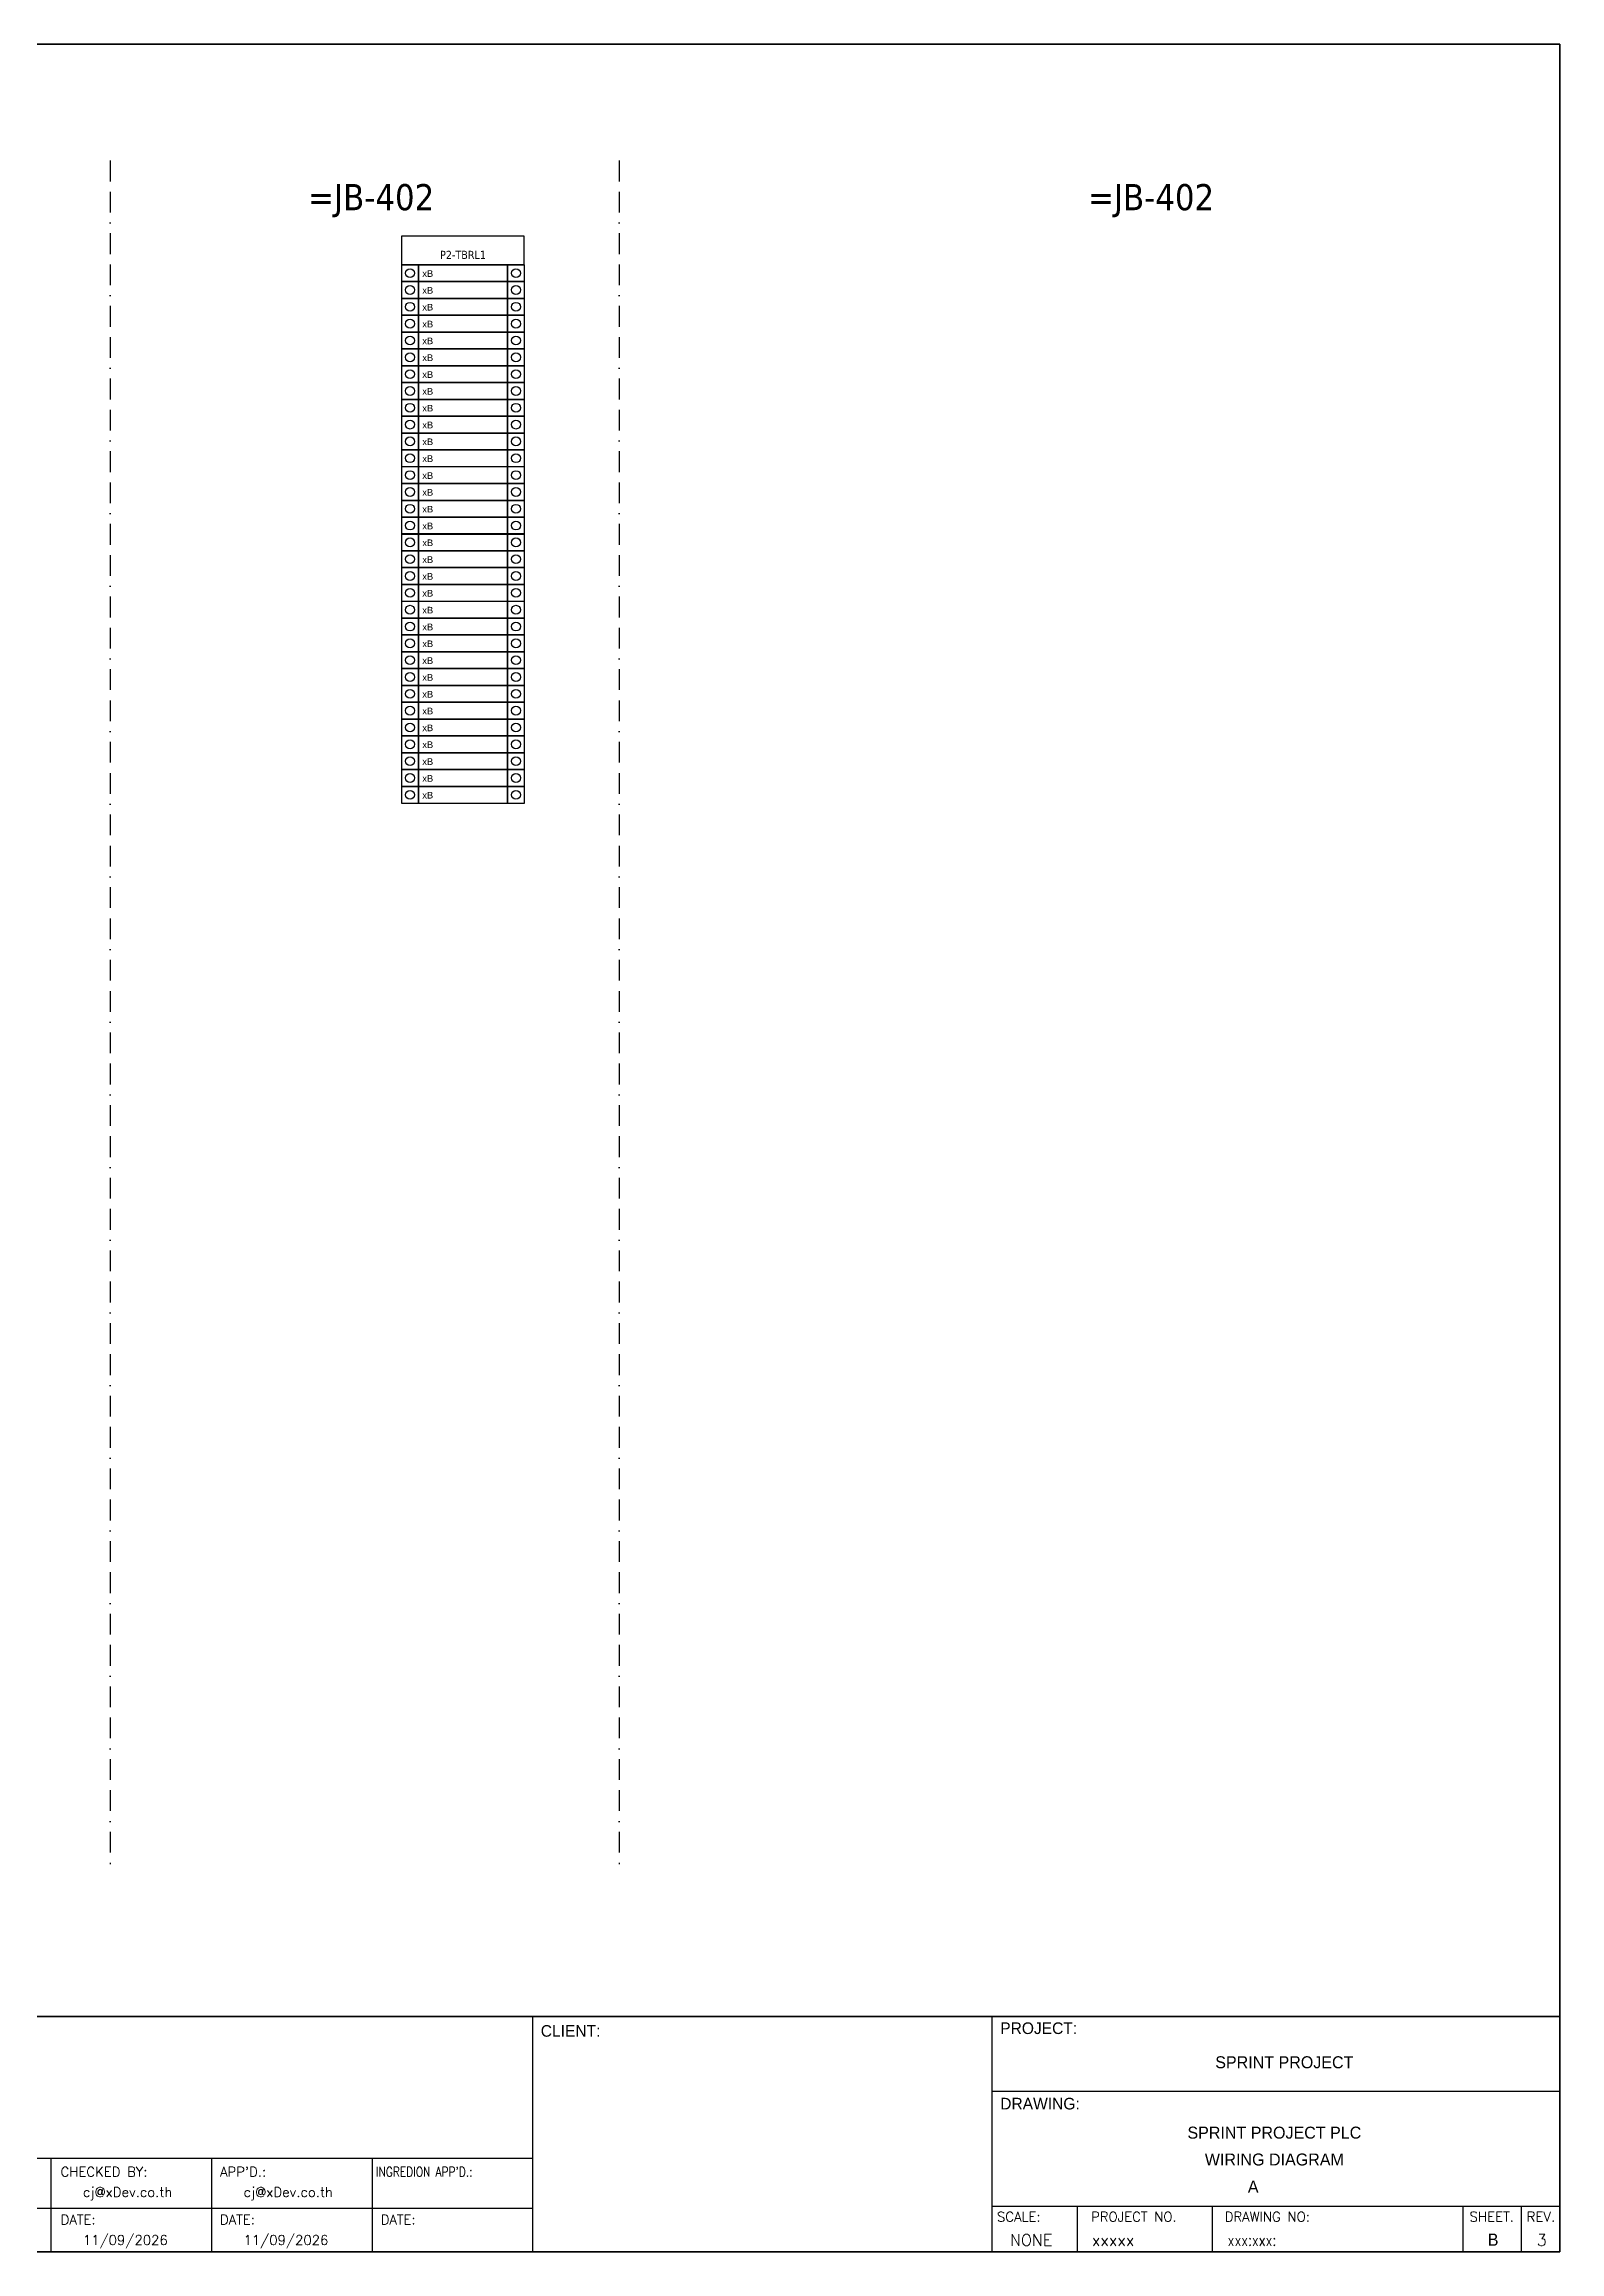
# Model space of a CAD drawing. Header units: millimetres. Extents: x 0 to 54213, y -3004 to 2820.
# Drawn here: x 27197 to 29053, y -3004 to -300 of the extents above; entities that cross this region are included whole.
import ezdxf
from ezdxf.enums import TextEntityAlignment as Align

# ---------------------------------------------------------------- set-up
doc = ezdxf.new("R2010")
doc.units = ezdxf.units.MM
doc.linetypes.add('BORDERX2', pattern=[88.9, 25.4, -12.7, 25.4, -12.7, 0, -12.7])
for name, color, linetype in [('GT_1', 9, 'Continuous'), ('HELPPOINT', 7, 'Continuous'), ('MEMBER', 7, 'Continuous'), ('x01001-FrameArea', 2, 'BORDERX2')]:
    doc.layers.add(name, color=color, linetype=linetype)
doc.styles.add('HTX11', font='O8111901')
doc.styles.add('ROMANS', font='romans.shx', dxfattribs={"width": 0.85, "height": 25})
doc.styles.get("Standard").update_dxf_attribs({"font": 'arial.ttf'})
doc.styles.add('Tahoma', font='')
doc.styles.get('Tahoma').set_extended_font_data('Tahoma')

# ---------------------------------------------------------------- blocks, each defined once
blk = doc.blocks.new('xTermSingleLayer5')
at = {"color": 7, "ltscale": 25.4}
for points in [[(0, -537), (537, -537), (537, 0), (0, 0)], [(537, -537), (3378, -537), (3378, 0), (537, 0)], [(3378, -537), (3915, -537), (3915, 0), (3378, 0)]]:
    blk.add_lwpolyline(points, close=True, dxfattribs=at)
for centre in [(268, -268), (3647, -268)]:
    blk.add_circle(centre, 141, dxfattribs=at)
blk.add_attdef('TERMINAL_B', (661, -387), '', height=212)

msp = doc.modelspace()

# ---------------------------------------------------------------- linework, layer by layer
at = {"color": 4}
for p, q in [((28462.1, -2948.1), (28462.1, -3004.2)), ((28627.4, -2948.1), (28627.4, -3004.2))]:
    msp.add_line(p, q, dxfattribs=at)
at = {"color": 4, "ltscale": 0.5}
for p, q in [((28934.5, -2948.1), (28934.5, -3004.2)), ((28934.5, -2948.1), (28934.5, -3004.2)), ((29005.7, -2948.1), (29005.7, -3004.2)), ((29005.7, -2948.1), (29005.7, -3004.2))]:
    msp.add_line(p, q, dxfattribs=at)
at = {"color": 4, "ltscale": 25.4}
msp.add_lwpolyline([(27634.7, -570.2), (27785, -570.2), (27785, -535), (27634.7, -535)], close=True, dxfattribs=at)
at = {"layer": 'GT_1', "color": 4}
for p, q in [((27795.6, -3004.2), (27795.6, -2716.1)), ((28357.9, -3004.2), (28357.9, -2716.1)), ((28357.9, -3004.2), (28357.9, -2716.1)), ((28357.9, -3004.2), (28357.9, -2716.1)), ((27795.6, -2889.9), (27008.6, -2889.9)), ((27205.4, -3004.2), (27205.4, -2889.9)), ((27402.1, -3004.2), (27402.1, -2889.9)), ((27598.9, -3004.2), (27598.9, -2889.9)), ((27795.6, -2951.3), (27008.6, -2951.3)), ((28357.9, -2948.1), (29053.1, -2948.1))]:
    msp.add_line(p, q, dxfattribs=at)
at = {"layer": 'HELPPOINT', "color": 4, "lineweight": 35}
for p, q in [((25159.8, -300), (29053.1, -300)), ((25159.8, -300), (29053.1, -300)), ((29053.1, -300), (29053.1, -3004.2)), ((29053.1, -300), (29053.1, -3004.2)), ((29053.1, -3004.2), (25159.8, -3004.2)), ((29053.1, -3004.2), (25159.8, -3004.2))]:
    msp.add_line(p, q, dxfattribs=at)
at = {"layer": 'HELPPOINT', "color": 4}
for p, q in [((28357.9, -2807.6), (29053.1, -2807.6)), ((28357.9, -2807.6), (29053.1, -2807.6)), ((28357.9, -2948.1), (29053.1, -2948.1))]:
    msp.add_line(p, q, dxfattribs=at)
at = {"layer": 'MEMBER', "color": 4, "lineweight": 35}
msp.add_line((25159.8, -2716.1), (29053.1, -2716.1), dxfattribs=at)
msp.add_line((25159.8, -2716.1), (29053.1, -2716.1), dxfattribs=at)
at = {"layer": 'MEMBER', "color": 4}
for p, q in [((28357.9, -2807.6), (29053.1, -2807.6)), ((28357.9, -2807.6), (29053.1, -2807.6)), ((28357.9, -2948.1), (29053.1, -2948.1)), ((28357.9, -2948.1), (29053.1, -2948.1))]:
    msp.add_line(p, q, dxfattribs=at)
at = {"layer": 'x01001-FrameArea'}
for p, q in [((27278, -442.7), (27278, -2529.2)), ((27901.1, -442.7), (27901.1, -2529.2))]:
    msp.add_line(p, q, dxfattribs=at)

# ---------------------------------------------------------------- block references
at = {"xscale": 0.0384, "yscale": 0.0384, "zscale": 0.0384}
for p in [(27634.7, -570.2), (27634.7, -590.8), (27634.7, -611.4), (27634.7, -632.1), (27634.7, -652.7), (27634.7, -673.3), (27634.7, -693.9), (27634.7, -714.5), (27634.7, -735.1), (27634.7, -755.7), (27634.7, -776.3), (27634.7, -796.9), (27634.7, -817.6), (27634.7, -838.2), (27634.7, -858.8), (27634.7, -879.4), (27634.7, -900), (27634.7, -920.6), (27634.7, -941.2), (27634.7, -961.8), (27634.7, -982.5), (27634.7, -1003.1), (27634.7, -1023.7), (27634.7, -1044.3), (27634.7, -1064.9), (27634.7, -1085.5), (27634.7, -1106.1), (27634.7, -1126.7), (27634.7, -1147.3), (27634.7, -1168), (27634.7, -1188.6), (27634.7, -1209.2)]:
    msp.add_blockref('xTermSingleLayer5', p, dxfattribs=at).add_auto_attribs({'TERMINAL_B': 'xB'})

# ---------------------------------------------------------------- texts
at = {"color": 2, "style": 'Tahoma'}
for p in [(27597.5, -487.4), (28552.6, -487.4)]:
    msp.add_text('=JB-402', height=32, dxfattribs=at).set_placement(p, align=Align.MIDDLE_CENTER)
at = {"color": 4, "style": 'Tahoma'}
msp.add_text('P2-TBRL1', height=9.95, dxfattribs=at).set_placement((27709.9, -558.1), align=Align.MIDDLE_CENTER)
at = {"color": 4, "ltscale": 100, "style": 'HTX11'}
for s, p in [('SPRINT PROJECT', (28715.7, -2772)), ('SPRINT PROJECT PLC', (28703.5, -2858.2)), ('WIRING DIAGRAM', (28703.5, -2891.1))]:
    msp.add_text(s, height=14.693, dxfattribs=at).set_placement(p, align=Align.MIDDLE_CENTER)
at = {"style": 'HTX11'}
for tag, text, height, p in [('A', 'A', 14.8, (28677.6, -2924.4)), ('B', 'CHASSIS C2 SLOT 6', 14.821, (28971.4, -2989.3))]:
    msp.add_attdef(tag, text=text, height=height, dxfattribs=at).set_placement(p, align=Align.MIDDLE_CENTER)
at = {"layer": 'GT_1', "color": 4, "style": 'HTX11'}
for s, p in [('CLIENT:', (27805.1, -2740.7)), ('PROJECT:', (28367.8, -2737.4)), ('DRAWING:', (28367.8, -2829.8))]:
    msp.add_text(s, height=14.25, dxfattribs=at).set_placement(p)
at = {"layer": 'MEMBER', "color": 4, "ltscale": 0.8, "style": 'ROMANS'}
for s, height, p in [('CHECKED BY:', 11.875, (27217.1, -2912.1)), ("APP'D.:", 11.88, (27412.3, -2912.1)), ('cj@xDev.co.th', 11.875, (27244.4, -2937)), ('cj@xDev.co.th', 11.875, (27441.1, -2937)), ('DATE:', 11.88, (27217.1, -2970.6)), ('DATE:', 11.88, (27412.3, -2970.6)), ('DATE:', 11.88, (27609.1, -2970.6)), ('SCALE:', 11.88, (28363.8, -2967.2)), ('PROJECT NO.', 11.875, (28479, -2967.2)), ('DRAWING NO:', 11.875, (28642.7, -2967.2)), ('SHEET.', 12, (28942.5, -2967.2)), ('REV.', 12, (29012.4, -2967.2)), ('11/09/2026', 11.88, (27244.4, -2995.7)), ('11/09/2026', 11.88, (27441.1, -2995.7)), ('NONE', 14.23, (28379.8, -2996.9)), ('xxxxx', 14.23, (28480.2, -2996.9))]:
    msp.add_text(s, height=height, dxfattribs=at).set_placement(p)
at = {"layer": 'MEMBER', "color": 4, "ltscale": 0.8, "style": 'ROMANS', "width": 0.8}
for s, height, p in [("INGREDION APP'D.:", 11.875, (27603.1, -2912.1)), ('xxx:xxx:', 14.23, (28646.4, -2996.9))]:
    msp.add_text(s, height=height, dxfattribs=at).set_placement(p)
at = {"layer": 'MEMBER', "color": 4, "ltscale": 0.8, "style": 'ROMANS'}
msp.add_text('3', height=14.2, dxfattribs=at).set_placement((29031, -2996.9), align=Align.CENTER)

doc.saveas('drawing.dxf')
